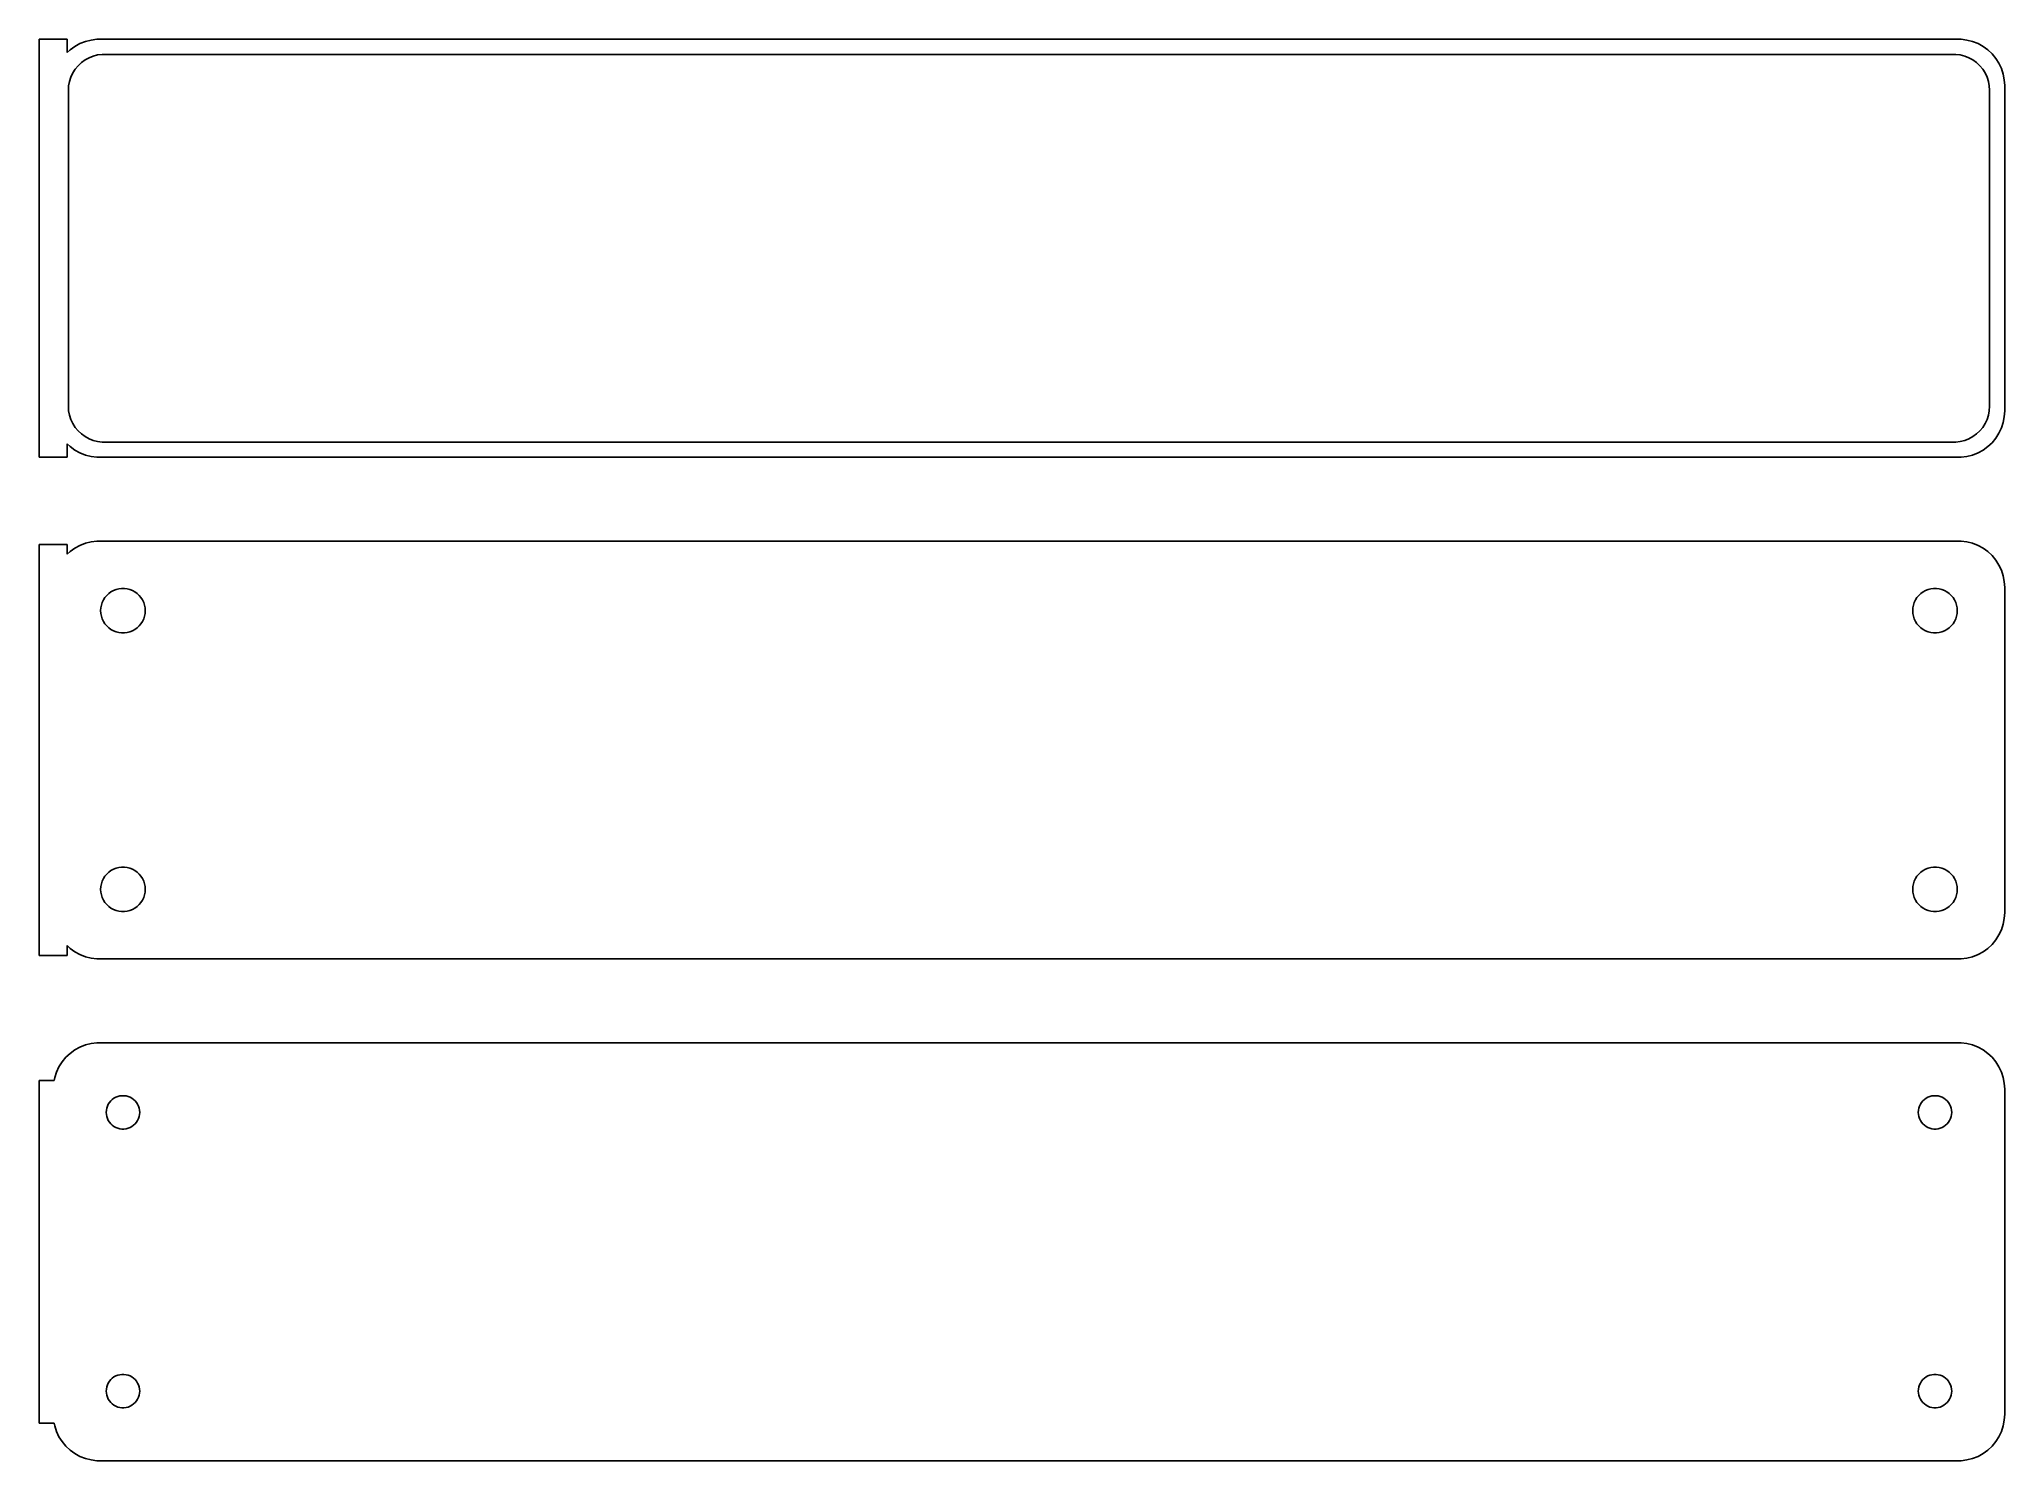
# Model space of a CAD drawing. Header units: metres. Extents: x -106 to 105, y 86 to 238.
import ezdxf

# ---------------------------------------------------------------- set-up
doc = ezdxf.new("R2010")
doc.units = ezdxf.units.M

msp = doc.modelspace()

# ---------------------------------------------------------------- linework, layer by layer
for p, q in [((-103.5, 238.49), (-106.5, 238.49)), ((-106.5, 238.49), (-106.5, 193.51)), ((-103.5, 237.059), (-103.5, 238.49)), ((-103.187, 237.353), (-103.5, 237.059)), ((-102.679, 237.722), (-103.187, 237.353)), ((-102.129, 238.024), (-102.679, 237.722)), ((-101.545, 238.255), (-102.129, 238.024)), ((-100.937, 238.411), (-101.545, 238.255)), ((-100.314, 238.49), (-100.937, 238.411)), ((100.314, 238.49), (-100.314, 238.49)), ((100.937, 238.411), (100.314, 238.49)), ((101.545, 238.255), (100.937, 238.411)), ((102.129, 238.024), (101.545, 238.255)), ((102.679, 237.722), (102.129, 238.024)), ((103.187, 237.353), (102.679, 237.722)), ((103.645, 236.923), (103.187, 237.353)), ((104.045, 236.439), (103.645, 236.923)), ((-103.101, 234.426), (-102.894, 234.866)), ((-102.894, 234.866), (-102.633, 235.276)), ((-102.633, 235.276), (-102.323, 235.651)), ((-102.323, 235.651), (-101.969, 235.984)), ((-101.969, 235.984), (-101.575, 236.27)), ((-101.575, 236.27), (-101.149, 236.504)), ((-101.149, 236.504), (-100.697, 236.683)), ((-100.697, 236.683), (-100.226, 236.804)), ((-100.226, 236.804), (-99.7432, 236.865)), ((-99.7432, 236.865), (99.7432, 236.865)), ((99.7432, 236.865), (100.226, 236.804)), ((100.226, 236.804), (100.697, 236.683)), ((100.697, 236.683), (101.149, 236.504)), ((101.149, 236.504), (101.575, 236.27)), ((101.575, 236.27), (101.969, 235.984)), ((101.969, 235.984), (102.323, 235.651)), ((102.323, 235.651), (102.633, 235.276)), ((102.633, 235.276), (102.894, 234.866)), ((102.894, 234.866), (103.101, 234.426)), ((104.382, 235.909), (104.045, 236.439)), ((104.649, 235.341), (104.382, 235.909)), ((104.843, 234.743), (104.649, 235.341)), ((-103.373, 233), (-103.342, 233.485)), ((-103.373, 199), (-103.373, 233)), ((-103.342, 233.485), (-103.251, 233.963)), ((-103.251, 233.963), (-103.101, 234.426)), ((103.101, 234.426), (103.251, 233.963)), ((103.251, 233.963), (103.342, 233.485)), ((103.342, 233.485), (103.373, 233)), ((103.373, 233), (103.373, 199)), ((104.961, 234.127), (104.843, 234.743)), ((105, 233.5), (104.961, 234.127)), ((105, 198.5), (105, 233.5)), ((-103.342, 198.515), (-103.373, 199)), ((103.373, 199), (103.342, 198.515)), ((-103.251, 198.037), (-103.342, 198.515)), ((-103.101, 197.574), (-103.251, 198.037)), ((-102.894, 197.134), (-103.101, 197.574)), ((-102.633, 196.724), (-102.894, 197.134)), ((-102.323, 196.349), (-102.633, 196.724)), ((102.633, 196.724), (102.323, 196.349)), ((102.894, 197.134), (102.633, 196.724)), ((103.101, 197.574), (102.894, 197.134)), ((103.251, 198.037), (103.101, 197.574)), ((103.342, 198.515), (103.251, 198.037)), ((104.649, 196.659), (104.843, 197.257)), ((104.843, 197.257), (104.961, 197.873)), ((104.961, 197.873), (105, 198.5)), ((-103.5, 194.941), (-103.187, 194.647)), ((-103.5, 193.51), (-103.5, 194.941)), ((-103.187, 194.647), (-102.679, 194.278)), ((-101.969, 196.016), (-102.323, 196.349)), ((-101.575, 195.73), (-101.969, 196.016)), ((-101.149, 195.496), (-101.575, 195.73)), ((-100.697, 195.317), (-101.149, 195.496)), ((-100.226, 195.196), (-100.697, 195.317)), ((-99.7432, 195.135), (-100.226, 195.196)), ((99.7432, 195.135), (-99.7432, 195.135)), ((100.226, 195.196), (99.7432, 195.135)), ((100.697, 195.317), (100.226, 195.196)), ((101.149, 195.496), (100.697, 195.317)), ((101.575, 195.73), (101.149, 195.496)), ((101.969, 196.016), (101.575, 195.73)), ((102.323, 196.349), (101.969, 196.016)), ((102.679, 194.278), (103.187, 194.647)), ((103.187, 194.647), (103.645, 195.077)), ((103.645, 195.077), (104.045, 195.561)), ((104.045, 195.561), (104.382, 196.091)), ((104.382, 196.091), (104.649, 196.659)), ((-106.5, 193.51), (-103.5, 193.51)), ((-102.679, 194.278), (-102.129, 193.976)), ((-102.129, 193.976), (-101.545, 193.745)), ((-101.545, 193.745), (-100.937, 193.589)), ((-100.937, 193.589), (-100.314, 193.51)), ((-100.314, 193.51), (100.314, 193.51)), ((100.314, 193.51), (100.937, 193.589)), ((100.937, 193.589), (101.545, 193.745)), ((101.545, 193.745), (102.129, 193.976)), ((102.129, 193.976), (102.679, 194.278)), ((-103.5, 184.115), (-106.5, 184.115)), ((-106.5, 184.115), (-106.5, 139.885)), ((-103.5, 183.059), (-103.5, 184.115)), ((-102.129, 184.024), (-102.679, 183.722)), ((-101.545, 184.255), (-102.129, 184.024)), ((-100.937, 184.411), (-101.545, 184.255)), ((-100.314, 184.49), (-100.937, 184.411)), ((100.314, 184.49), (-100.314, 184.49)), ((100.937, 184.411), (100.314, 184.49)), ((101.545, 184.255), (100.937, 184.411)), ((102.129, 184.024), (101.545, 184.255)), ((102.679, 183.722), (102.129, 184.024)), ((-103.187, 183.353), (-103.5, 183.059)), ((-102.679, 183.722), (-103.187, 183.353)), ((103.187, 183.353), (102.679, 183.722)), ((103.645, 182.923), (103.187, 183.353)), ((104.045, 182.439), (103.645, 182.923)), ((104.382, 181.909), (104.045, 182.439)), ((104.649, 181.341), (104.382, 181.909)), ((104.843, 180.743), (104.649, 181.341)), ((104.961, 180.127), (104.843, 180.743)), ((105, 179.5), (104.961, 180.127)), ((-99.8246, 177.597), (-99.7315, 177.883)), ((-99.7315, 177.883), (-99.6031, 178.156)), ((-99.6031, 178.156), (-99.4416, 178.411)), ((-99.4416, 178.411), (-99.2495, 178.643)), ((-99.2495, 178.643), (-99.0298, 178.849)), ((-99.0298, 178.849), (-98.786, 179.026)), ((-98.786, 179.026), (-98.5219, 179.172)), ((-98.5219, 179.172), (-98.2416, 179.283)), ((-98.2416, 179.283), (-97.9497, 179.357)), ((-97.9497, 179.357), (-97.6507, 179.395)), ((-97.6507, 179.395), (-97.3493, 179.395)), ((-97.3493, 179.395), (-97.0503, 179.357)), ((-97.0503, 179.357), (-96.7584, 179.283)), ((-96.7584, 179.283), (-96.4781, 179.172)), ((-96.4781, 179.172), (-96.214, 179.026)), ((-96.214, 179.026), (-95.9702, 178.849)), ((-95.9702, 178.849), (-95.7505, 178.643)), ((-95.7505, 178.643), (-95.5583, 178.411)), ((-95.5583, 178.411), (-95.3969, 178.156)), ((-95.3969, 178.156), (-95.2685, 177.883)), ((-95.2685, 177.883), (-95.1754, 177.597)), ((95.1754, 177.597), (95.2685, 177.883)), ((95.2685, 177.883), (95.3969, 178.156)), ((95.3969, 178.156), (95.5583, 178.411)), ((95.5583, 178.411), (95.7505, 178.643)), ((95.7505, 178.643), (95.9702, 178.849)), ((95.9702, 178.849), (96.214, 179.026)), ((96.214, 179.026), (96.4781, 179.172)), ((96.4781, 179.172), (96.7584, 179.283)), ((96.7584, 179.283), (97.0503, 179.357)), ((97.0503, 179.357), (97.3493, 179.395)), ((97.3493, 179.395), (97.6507, 179.395)), ((97.6507, 179.395), (97.9497, 179.357)), ((97.9497, 179.357), (98.2416, 179.283)), ((98.2416, 179.283), (98.5219, 179.172)), ((98.5219, 179.172), (98.786, 179.026)), ((98.786, 179.026), (99.0298, 178.849)), ((99.0298, 178.849), (99.2495, 178.643)), ((99.2495, 178.643), (99.4416, 178.411)), ((99.4416, 178.411), (99.6031, 178.156)), ((99.6031, 178.156), (99.7315, 177.883)), ((99.7315, 177.883), (99.8246, 177.597)), ((105, 144.5), (105, 179.5)), ((-99.9, 177), (-99.8811, 177.301)), ((-99.8811, 176.699), (-99.9, 177)), ((-99.8811, 177.301), (-99.8246, 177.597)), ((-99.8246, 176.403), (-99.8811, 176.699)), ((-99.7315, 176.117), (-99.8246, 176.403)), ((-99.6031, 175.844), (-99.7315, 176.117)), ((-99.4416, 175.589), (-99.6031, 175.844)), ((-99.2495, 175.357), (-99.4416, 175.589)), ((-95.5583, 175.589), (-95.7505, 175.357)), ((-95.3969, 175.844), (-95.5583, 175.589)), ((-95.2685, 176.117), (-95.3969, 175.844)), ((-95.1754, 176.403), (-95.2685, 176.117)), ((-95.1754, 177.597), (-95.1189, 177.301)), ((-95.1189, 176.699), (-95.1754, 176.403)), ((-95.1189, 177.301), (-95.1, 177)), ((-95.1, 177), (-95.1189, 176.699)), ((95.1, 177), (95.1189, 177.301)), ((95.1189, 176.699), (95.1, 177)), ((95.1189, 177.301), (95.1754, 177.597)), ((95.1754, 176.403), (95.1189, 176.699)), ((95.2685, 176.117), (95.1754, 176.403)), ((95.3969, 175.844), (95.2685, 176.117)), ((95.5583, 175.589), (95.3969, 175.844)), ((95.7505, 175.357), (95.5583, 175.589)), ((99.4416, 175.589), (99.2495, 175.357)), ((99.6031, 175.844), (99.4416, 175.589)), ((99.7315, 176.117), (99.6031, 175.844)), ((99.8246, 176.403), (99.7315, 176.117)), ((99.8246, 177.597), (99.8811, 177.301)), ((99.8811, 176.699), (99.8246, 176.403)), ((99.8811, 177.301), (99.9, 177)), ((99.9, 177), (99.8811, 176.699)), ((-99.0298, 175.151), (-99.2495, 175.357)), ((-98.786, 174.974), (-99.0298, 175.151)), ((-98.5219, 174.828), (-98.786, 174.974)), ((-98.2416, 174.717), (-98.5219, 174.828)), ((-97.9497, 174.643), (-98.2416, 174.717)), ((-97.6507, 174.605), (-97.9497, 174.643)), ((-97.3493, 174.605), (-97.6507, 174.605)), ((-97.0503, 174.643), (-97.3493, 174.605)), ((-96.7584, 174.717), (-97.0503, 174.643)), ((-96.4781, 174.828), (-96.7584, 174.717)), ((-96.214, 174.974), (-96.4781, 174.828)), ((-95.9702, 175.151), (-96.214, 174.974)), ((-95.7505, 175.357), (-95.9702, 175.151)), ((95.9702, 175.151), (95.7505, 175.357)), ((96.214, 174.974), (95.9702, 175.151)), ((96.4781, 174.828), (96.214, 174.974)), ((96.7584, 174.717), (96.4781, 174.828)), ((97.0503, 174.643), (96.7584, 174.717)), ((97.3493, 174.605), (97.0503, 174.643)), ((97.6507, 174.605), (97.3493, 174.605)), ((97.9497, 174.643), (97.6507, 174.605)), ((98.2416, 174.717), (97.9497, 174.643)), ((98.5219, 174.828), (98.2416, 174.717)), ((98.786, 174.974), (98.5219, 174.828)), ((99.0298, 175.151), (98.786, 174.974)), ((99.2495, 175.357), (99.0298, 175.151)), ((-99.7315, 147.883), (-99.6031, 148.156)), ((-99.6031, 148.156), (-99.4416, 148.411)), ((-99.4416, 148.411), (-99.2495, 148.643)), ((-99.2495, 148.643), (-99.0298, 148.849)), ((-99.0298, 148.849), (-98.786, 149.026)), ((-98.786, 149.026), (-98.5219, 149.172)), ((-98.5219, 149.172), (-98.2416, 149.283)), ((-98.2416, 149.283), (-97.9497, 149.357)), ((-97.9497, 149.357), (-97.6507, 149.395)), ((-97.6507, 149.395), (-97.3493, 149.395)), ((-97.3493, 149.395), (-97.0503, 149.357)), ((-97.0503, 149.357), (-96.7584, 149.283)), ((-96.7584, 149.283), (-96.4781, 149.172)), ((-96.4781, 149.172), (-96.214, 149.026)), ((-96.214, 149.026), (-95.9702, 148.849)), ((-95.9702, 148.849), (-95.7505, 148.643)), ((-95.7505, 148.643), (-95.5583, 148.411)), ((-95.5583, 148.411), (-95.3969, 148.156)), ((-95.3969, 148.156), (-95.2685, 147.883)), ((95.2685, 147.883), (95.3969, 148.156)), ((95.3969, 148.156), (95.5583, 148.411)), ((95.5583, 148.411), (95.7505, 148.643)), ((95.7505, 148.643), (95.9702, 148.849)), ((95.9702, 148.849), (96.214, 149.026)), ((96.214, 149.026), (96.4781, 149.172)), ((96.4781, 149.172), (96.7584, 149.283)), ((96.7584, 149.283), (97.0503, 149.357)), ((97.0503, 149.357), (97.3493, 149.395)), ((97.3493, 149.395), (97.6507, 149.395)), ((97.6507, 149.395), (97.9497, 149.357)), ((97.9497, 149.357), (98.2416, 149.283)), ((98.2416, 149.283), (98.5219, 149.172)), ((98.5219, 149.172), (98.786, 149.026)), ((98.786, 149.026), (99.0298, 148.849)), ((99.0298, 148.849), (99.2495, 148.643)), ((99.2495, 148.643), (99.4416, 148.411)), ((99.4416, 148.411), (99.6031, 148.156)), ((99.6031, 148.156), (99.7315, 147.883)), ((-99.9, 147), (-99.8811, 147.301)), ((-99.8811, 146.699), (-99.9, 147)), ((-99.8811, 147.301), (-99.8246, 147.597)), ((-99.8246, 146.403), (-99.8811, 146.699)), ((-99.8246, 147.597), (-99.7315, 147.883)), ((-99.7315, 146.117), (-99.8246, 146.403)), ((-99.6031, 145.844), (-99.7315, 146.117)), ((-95.2685, 146.117), (-95.3969, 145.844)), ((-95.2685, 147.883), (-95.1754, 147.597)), ((-95.1754, 146.403), (-95.2685, 146.117)), ((-95.1754, 147.597), (-95.1189, 147.301)), ((-95.1189, 146.699), (-95.1754, 146.403)), ((-95.1189, 147.301), (-95.1, 147)), ((-95.1, 147), (-95.1189, 146.699)), ((95.1, 147), (95.1189, 147.301)), ((95.1189, 146.699), (95.1, 147)), ((95.1189, 147.301), (95.1754, 147.597)), ((95.1754, 146.403), (95.1189, 146.699)), ((95.1754, 147.597), (95.2685, 147.883)), ((95.2685, 146.117), (95.1754, 146.403)), ((95.3969, 145.844), (95.2685, 146.117)), ((99.7315, 146.117), (99.6031, 145.844)), ((99.7315, 147.883), (99.8246, 147.597)), ((99.8246, 146.403), (99.7315, 146.117)), ((99.8246, 147.597), (99.8811, 147.301)), ((99.8811, 146.699), (99.8246, 146.403)), ((99.8811, 147.301), (99.9, 147)), ((99.9, 147), (99.8811, 146.699)), ((-99.4416, 145.589), (-99.6031, 145.844)), ((-99.2495, 145.357), (-99.4416, 145.589)), ((-99.0298, 145.151), (-99.2495, 145.357)), ((-98.786, 144.974), (-99.0298, 145.151)), ((-98.5219, 144.828), (-98.786, 144.974)), ((-98.2416, 144.717), (-98.5219, 144.828)), ((-97.9497, 144.643), (-98.2416, 144.717)), ((-97.6507, 144.605), (-97.9497, 144.643)), ((-97.3493, 144.605), (-97.6507, 144.605)), ((-97.0503, 144.643), (-97.3493, 144.605)), ((-96.7584, 144.717), (-97.0503, 144.643)), ((-96.4781, 144.828), (-96.7584, 144.717)), ((-96.214, 144.974), (-96.4781, 144.828)), ((-95.9702, 145.151), (-96.214, 144.974)), ((-95.7505, 145.357), (-95.9702, 145.151)), ((-95.5583, 145.589), (-95.7505, 145.357)), ((-95.3969, 145.844), (-95.5583, 145.589)), ((95.5583, 145.589), (95.3969, 145.844)), ((95.7505, 145.357), (95.5583, 145.589)), ((95.9702, 145.151), (95.7505, 145.357)), ((96.214, 144.974), (95.9702, 145.151)), ((96.4781, 144.828), (96.214, 144.974)), ((96.7584, 144.717), (96.4781, 144.828)), ((97.0503, 144.643), (96.7584, 144.717)), ((97.3493, 144.605), (97.0503, 144.643)), ((97.6507, 144.605), (97.3493, 144.605)), ((97.9497, 144.643), (97.6507, 144.605)), ((98.2416, 144.717), (97.9497, 144.643)), ((98.5219, 144.828), (98.2416, 144.717)), ((98.786, 144.974), (98.5219, 144.828)), ((99.0298, 145.151), (98.786, 144.974)), ((99.2495, 145.357), (99.0298, 145.151)), ((99.4416, 145.589), (99.2495, 145.357)), ((99.6031, 145.844), (99.4416, 145.589)), ((104.843, 143.257), (104.961, 143.873)), ((104.961, 143.873), (105, 144.5)), ((104.045, 141.561), (104.382, 142.091)), ((104.382, 142.091), (104.649, 142.659)), ((104.649, 142.659), (104.843, 143.257)), ((-106.5, 139.885), (-103.5, 139.885)), ((-103.5, 139.885), (-103.5, 140.941)), ((-103.5, 140.941), (-103.187, 140.647)), ((-103.187, 140.647), (-102.679, 140.278)), ((-102.679, 140.278), (-102.129, 139.976)), ((-102.129, 139.976), (-101.545, 139.745)), ((-101.545, 139.745), (-100.937, 139.589)), ((100.937, 139.589), (101.545, 139.745)), ((101.545, 139.745), (102.129, 139.976)), ((102.129, 139.976), (102.679, 140.278)), ((102.679, 140.278), (103.187, 140.647)), ((103.187, 140.647), (103.645, 141.077)), ((103.645, 141.077), (104.045, 141.561)), ((-100.937, 139.589), (-100.314, 139.51)), ((-100.314, 139.51), (100.314, 139.51)), ((100.314, 139.51), (100.937, 139.589)), ((-103.187, 129.353), (-103.645, 128.923)), ((-102.679, 129.722), (-103.187, 129.353)), ((-102.129, 130.024), (-102.679, 129.722)), ((-101.545, 130.255), (-102.129, 130.024)), ((-100.937, 130.411), (-101.545, 130.255)), ((-100.314, 130.49), (-100.937, 130.411)), ((100.314, 130.49), (-100.314, 130.49)), ((100.937, 130.411), (100.314, 130.49)), ((101.545, 130.255), (100.937, 130.411)), ((102.129, 130.024), (101.545, 130.255)), ((102.679, 129.722), (102.129, 130.024)), ((103.187, 129.353), (102.679, 129.722)), ((103.645, 128.923), (103.187, 129.353)), ((-104.649, 127.341), (-104.843, 126.743)), ((-104.382, 127.909), (-104.649, 127.341)), ((-104.045, 128.439), (-104.382, 127.909)), ((-103.645, 128.923), (-104.045, 128.439)), ((104.045, 128.439), (103.645, 128.923)), ((104.382, 127.909), (104.045, 128.439)), ((104.649, 127.341), (104.382, 127.909)), ((104.843, 126.743), (104.649, 127.341)), ((-104.9, 126.444), (-106.5, 126.444)), ((-106.5, 126.444), (-106.5, 89.5558)), ((-104.843, 126.743), (-104.9, 126.444)), ((-97.8373, 124.768), (-97.613, 124.796)), ((-97.613, 124.796), (-97.387, 124.796)), ((-97.387, 124.796), (-97.1627, 124.768)), ((97.1627, 124.768), (97.387, 124.796)), ((97.387, 124.796), (97.613, 124.796)), ((97.613, 124.796), (97.8373, 124.768)), ((104.961, 126.127), (104.843, 126.743)), ((105, 125.5), (104.961, 126.127)), ((105, 90.5), (105, 125.5)), ((-99.3, 123), (-99.2858, 123.226)), ((-99.2858, 122.774), (-99.3, 123)), ((-99.2858, 123.226), (-99.2434, 123.448)), ((-99.2434, 122.552), (-99.2858, 122.774)), ((-99.2434, 123.448), (-99.1736, 123.663)), ((-99.1736, 123.663), (-99.0773, 123.867)), ((-99.0773, 123.867), (-98.9562, 124.058)), ((-98.9562, 124.058), (-98.8121, 124.232)), ((-98.8121, 124.232), (-98.6474, 124.387)), ((-98.6474, 124.387), (-98.4645, 124.52)), ((-98.4645, 124.52), (-98.2664, 124.629)), ((-98.2664, 124.629), (-98.0562, 124.712)), ((-98.0562, 124.712), (-97.8373, 124.768)), ((-97.1627, 124.768), (-96.9438, 124.712)), ((-96.9438, 124.712), (-96.7336, 124.629)), ((-96.7336, 124.629), (-96.5355, 124.52)), ((-96.5355, 124.52), (-96.3526, 124.387)), ((-96.3526, 124.387), (-96.1879, 124.232)), ((-96.1879, 124.232), (-96.0438, 124.058)), ((-96.0438, 124.058), (-95.9226, 123.867)), ((-95.9226, 123.867), (-95.8264, 123.663)), ((-95.8264, 123.663), (-95.7565, 123.448)), ((-95.7565, 123.448), (-95.7142, 123.226)), ((-95.7142, 122.774), (-95.7565, 122.552)), ((-95.7142, 123.226), (-95.7, 123)), ((-95.7, 123), (-95.7142, 122.774)), ((95.7, 123), (95.7142, 123.226)), ((95.7142, 122.774), (95.7, 123)), ((95.7142, 123.226), (95.7565, 123.448)), ((95.7565, 122.552), (95.7142, 122.774)), ((95.7565, 123.448), (95.8264, 123.663)), ((95.8264, 123.663), (95.9226, 123.867)), ((95.9226, 123.867), (96.0438, 124.058)), ((96.0438, 124.058), (96.1879, 124.232)), ((96.1879, 124.232), (96.3526, 124.387)), ((96.3526, 124.387), (96.5355, 124.52)), ((96.5355, 124.52), (96.7336, 124.629)), ((96.7336, 124.629), (96.9438, 124.712)), ((96.9438, 124.712), (97.1627, 124.768)), ((97.8373, 124.768), (98.0562, 124.712)), ((98.0562, 124.712), (98.2664, 124.629)), ((98.2664, 124.629), (98.4645, 124.52)), ((98.4645, 124.52), (98.6474, 124.387)), ((98.6474, 124.387), (98.8121, 124.232)), ((98.8121, 124.232), (98.9562, 124.058)), ((98.9562, 124.058), (99.0773, 123.867)), ((99.0773, 123.867), (99.1736, 123.663)), ((99.1736, 123.663), (99.2434, 123.448)), ((99.2434, 123.448), (99.2858, 123.226)), ((99.2858, 122.774), (99.2434, 122.552)), ((99.2858, 123.226), (99.3, 123)), ((99.3, 123), (99.2858, 122.774)), ((-99.1736, 122.337), (-99.2434, 122.552)), ((-99.0773, 122.133), (-99.1736, 122.337)), ((-98.9562, 121.942), (-99.0773, 122.133)), ((-98.8121, 121.768), (-98.9562, 121.942)), ((-98.6474, 121.613), (-98.8121, 121.768)), ((-98.4645, 121.48), (-98.6474, 121.613)), ((-98.2664, 121.371), (-98.4645, 121.48)), ((-98.0562, 121.288), (-98.2664, 121.371)), ((-97.8373, 121.232), (-98.0562, 121.288)), ((-97.613, 121.204), (-97.8373, 121.232)), ((-97.387, 121.204), (-97.613, 121.204)), ((-97.1627, 121.232), (-97.387, 121.204)), ((-96.9438, 121.288), (-97.1627, 121.232)), ((-96.7336, 121.371), (-96.9438, 121.288)), ((-96.5355, 121.48), (-96.7336, 121.371)), ((-96.3526, 121.613), (-96.5355, 121.48)), ((-96.1879, 121.768), (-96.3526, 121.613)), ((-96.0438, 121.942), (-96.1879, 121.768)), ((-95.9226, 122.133), (-96.0438, 121.942)), ((-95.8264, 122.337), (-95.9226, 122.133)), ((-95.7565, 122.552), (-95.8264, 122.337)), ((95.8264, 122.337), (95.7565, 122.552)), ((95.9226, 122.133), (95.8264, 122.337)), ((96.0438, 121.942), (95.9226, 122.133)), ((96.1879, 121.768), (96.0438, 121.942)), ((96.3526, 121.613), (96.1879, 121.768)), ((96.5355, 121.48), (96.3526, 121.613)), ((96.7336, 121.371), (96.5355, 121.48)), ((96.9438, 121.288), (96.7336, 121.371)), ((97.1627, 121.232), (96.9438, 121.288)), ((97.387, 121.204), (97.1627, 121.232)), ((97.613, 121.204), (97.387, 121.204)), ((97.8373, 121.232), (97.613, 121.204)), ((98.0562, 121.288), (97.8373, 121.232)), ((98.2664, 121.371), (98.0562, 121.288)), ((98.4645, 121.48), (98.2664, 121.371)), ((98.6474, 121.613), (98.4645, 121.48)), ((98.8121, 121.768), (98.6474, 121.613)), ((98.9562, 121.942), (98.8121, 121.768)), ((99.0773, 122.133), (98.9562, 121.942)), ((99.1736, 122.337), (99.0773, 122.133)), ((99.2434, 122.552), (99.1736, 122.337)), ((-99.3, 93), (-99.2858, 93.2256)), ((-99.2858, 93.2256), (-99.2434, 93.4476)), ((-99.2434, 93.4476), (-99.1736, 93.6626)), ((-99.1736, 93.6626), (-99.0773, 93.8672)), ((-99.0773, 93.8672), (-98.9562, 94.058)), ((-98.9562, 94.058), (-98.8121, 94.2322)), ((-98.8121, 94.2322), (-98.6474, 94.3869)), ((-98.6474, 94.3869), (-98.4645, 94.5198)), ((-98.4645, 94.5198), (-98.2664, 94.6287)), ((-98.2664, 94.6287), (-98.0562, 94.7119)), ((-98.0562, 94.7119), (-97.8373, 94.7681)), ((-97.8373, 94.7681), (-97.613, 94.7964)), ((-97.613, 94.7964), (-97.387, 94.7964)), ((-97.387, 94.7964), (-97.1627, 94.7681)), ((-97.1627, 94.7681), (-96.9438, 94.7119)), ((-96.9438, 94.7119), (-96.7336, 94.6287)), ((-96.7336, 94.6287), (-96.5355, 94.5198)), ((-96.5355, 94.5198), (-96.3526, 94.3869)), ((-96.3526, 94.3869), (-96.1879, 94.2322)), ((-96.1879, 94.2322), (-96.0438, 94.058)), ((-96.0438, 94.058), (-95.9226, 93.8672)), ((-95.9226, 93.8672), (-95.8264, 93.6626)), ((-95.8264, 93.6626), (-95.7565, 93.4476)), ((-95.7565, 93.4476), (-95.7142, 93.2256)), ((-95.7142, 93.2256), (-95.7, 93)), ((95.7, 93), (95.7142, 93.2256)), ((95.7142, 93.2256), (95.7565, 93.4476)), ((95.7565, 93.4476), (95.8264, 93.6626)), ((95.8264, 93.6626), (95.9226, 93.8672)), ((95.9226, 93.8672), (96.0438, 94.058)), ((96.0438, 94.058), (96.1879, 94.2322)), ((96.1879, 94.2322), (96.3526, 94.3869)), ((96.3526, 94.3869), (96.5355, 94.5198)), ((96.5355, 94.5198), (96.7336, 94.6287)), ((96.7336, 94.6287), (96.9438, 94.7119)), ((96.9438, 94.7119), (97.1627, 94.7681)), ((97.1627, 94.7681), (97.387, 94.7964)), ((97.387, 94.7964), (97.613, 94.7964)), ((97.613, 94.7964), (97.8373, 94.7681)), ((97.8373, 94.7681), (98.0562, 94.7119)), ((98.0562, 94.7119), (98.2664, 94.6287)), ((98.2664, 94.6287), (98.4645, 94.5198)), ((98.4645, 94.5198), (98.6474, 94.3869)), ((98.6474, 94.3869), (98.8121, 94.2322)), ((98.8121, 94.2322), (98.9562, 94.058)), ((98.9562, 94.058), (99.0773, 93.8672)), ((99.0773, 93.8672), (99.1736, 93.6626)), ((99.1736, 93.6626), (99.2434, 93.4476)), ((99.2434, 93.4476), (99.2858, 93.2256)), ((99.2858, 93.2256), (99.3, 93)), ((-99.2858, 92.7744), (-99.3, 93)), ((-99.2434, 92.5524), (-99.2858, 92.7744)), ((-99.1736, 92.3374), (-99.2434, 92.5524)), ((-99.0773, 92.1329), (-99.1736, 92.3374)), ((-98.9562, 91.942), (-99.0773, 92.1329)), ((-98.8121, 91.7678), (-98.9562, 91.942)), ((-98.6474, 91.6131), (-98.8121, 91.7678)), ((-98.4645, 91.4802), (-98.6474, 91.6131)), ((-98.2664, 91.3713), (-98.4645, 91.4802)), ((-98.0562, 91.2881), (-98.2664, 91.3713)), ((-97.8373, 91.2319), (-98.0562, 91.2881)), ((-97.613, 91.2036), (-97.8373, 91.2319)), ((-97.387, 91.2036), (-97.613, 91.2036)), ((-97.1627, 91.2319), (-97.387, 91.2036)), ((-96.9438, 91.2881), (-97.1627, 91.2319)), ((-96.7336, 91.3713), (-96.9438, 91.2881)), ((-96.5355, 91.4802), (-96.7336, 91.3713)), ((-96.3526, 91.6131), (-96.5355, 91.4802)), ((-96.1879, 91.7678), (-96.3526, 91.6131)), ((-96.0438, 91.942), (-96.1879, 91.7678)), ((-95.9226, 92.1329), (-96.0438, 91.942)), ((-95.8264, 92.3374), (-95.9226, 92.1329)), ((-95.7565, 92.5524), (-95.8264, 92.3374)), ((-95.7142, 92.7744), (-95.7565, 92.5524)), ((-95.7, 93), (-95.7142, 92.7744)), ((95.7142, 92.7744), (95.7, 93)), ((95.7565, 92.5524), (95.7142, 92.7744)), ((95.8264, 92.3374), (95.7565, 92.5524)), ((95.9226, 92.1329), (95.8264, 92.3374)), ((96.0438, 91.942), (95.9226, 92.1329)), ((96.1879, 91.7678), (96.0438, 91.942)), ((96.3526, 91.6131), (96.1879, 91.7678)), ((96.5355, 91.4802), (96.3526, 91.6131)), ((96.7336, 91.3713), (96.5355, 91.4802)), ((96.9438, 91.2881), (96.7336, 91.3713)), ((97.1627, 91.2319), (96.9438, 91.2881)), ((97.387, 91.2036), (97.1627, 91.2319)), ((97.613, 91.2036), (97.387, 91.2036)), ((97.8373, 91.2319), (97.613, 91.2036)), ((98.0562, 91.2881), (97.8373, 91.2319)), ((98.2664, 91.3713), (98.0562, 91.2881)), ((98.4645, 91.4802), (98.2664, 91.3713)), ((98.6474, 91.6131), (98.4645, 91.4802)), ((98.8121, 91.7678), (98.6474, 91.6131)), ((98.9562, 91.942), (98.8121, 91.7678)), ((99.0773, 92.1329), (98.9562, 91.942)), ((99.1736, 92.3374), (99.0773, 92.1329)), ((99.2434, 92.5524), (99.1736, 92.3374)), ((99.2858, 92.7744), (99.2434, 92.5524)), ((99.3, 93), (99.2858, 92.7744)), ((-106.5, 89.5558), (-104.9, 89.5558)), ((-104.9, 89.5558), (-104.843, 89.2566)), ((-104.843, 89.2566), (-104.649, 88.6594)), ((104.649, 88.6594), (104.843, 89.2566)), ((104.843, 89.2566), (104.961, 89.8733)), ((104.961, 89.8733), (105, 90.5)), ((-104.649, 88.6594), (-104.382, 88.0912)), ((-104.382, 88.0912), (-104.045, 87.5611)), ((-104.045, 87.5611), (-103.645, 87.0773)), ((-103.645, 87.0773), (-103.187, 86.6474)), ((103.187, 86.6474), (103.645, 87.0773)), ((103.645, 87.0773), (104.045, 87.5611)), ((104.045, 87.5611), (104.382, 88.0912)), ((104.382, 88.0912), (104.649, 88.6594)), ((-103.187, 86.6474), (-102.679, 86.2784)), ((-102.679, 86.2784), (-102.129, 85.9759)), ((-102.129, 85.9759), (-101.545, 85.7447)), ((-101.545, 85.7447), (-100.937, 85.5886)), ((-100.937, 85.5886), (-100.314, 85.5099)), ((-100.314, 85.5099), (100.314, 85.5099)), ((100.314, 85.5099), (100.937, 85.5886)), ((100.937, 85.5886), (101.545, 85.7447)), ((101.545, 85.7447), (102.129, 85.9759)), ((102.129, 85.9759), (102.679, 86.2784)), ((102.679, 86.2784), (103.187, 86.6474))]:
    msp.add_line(p, q)

doc.saveas('drawing.dxf')
